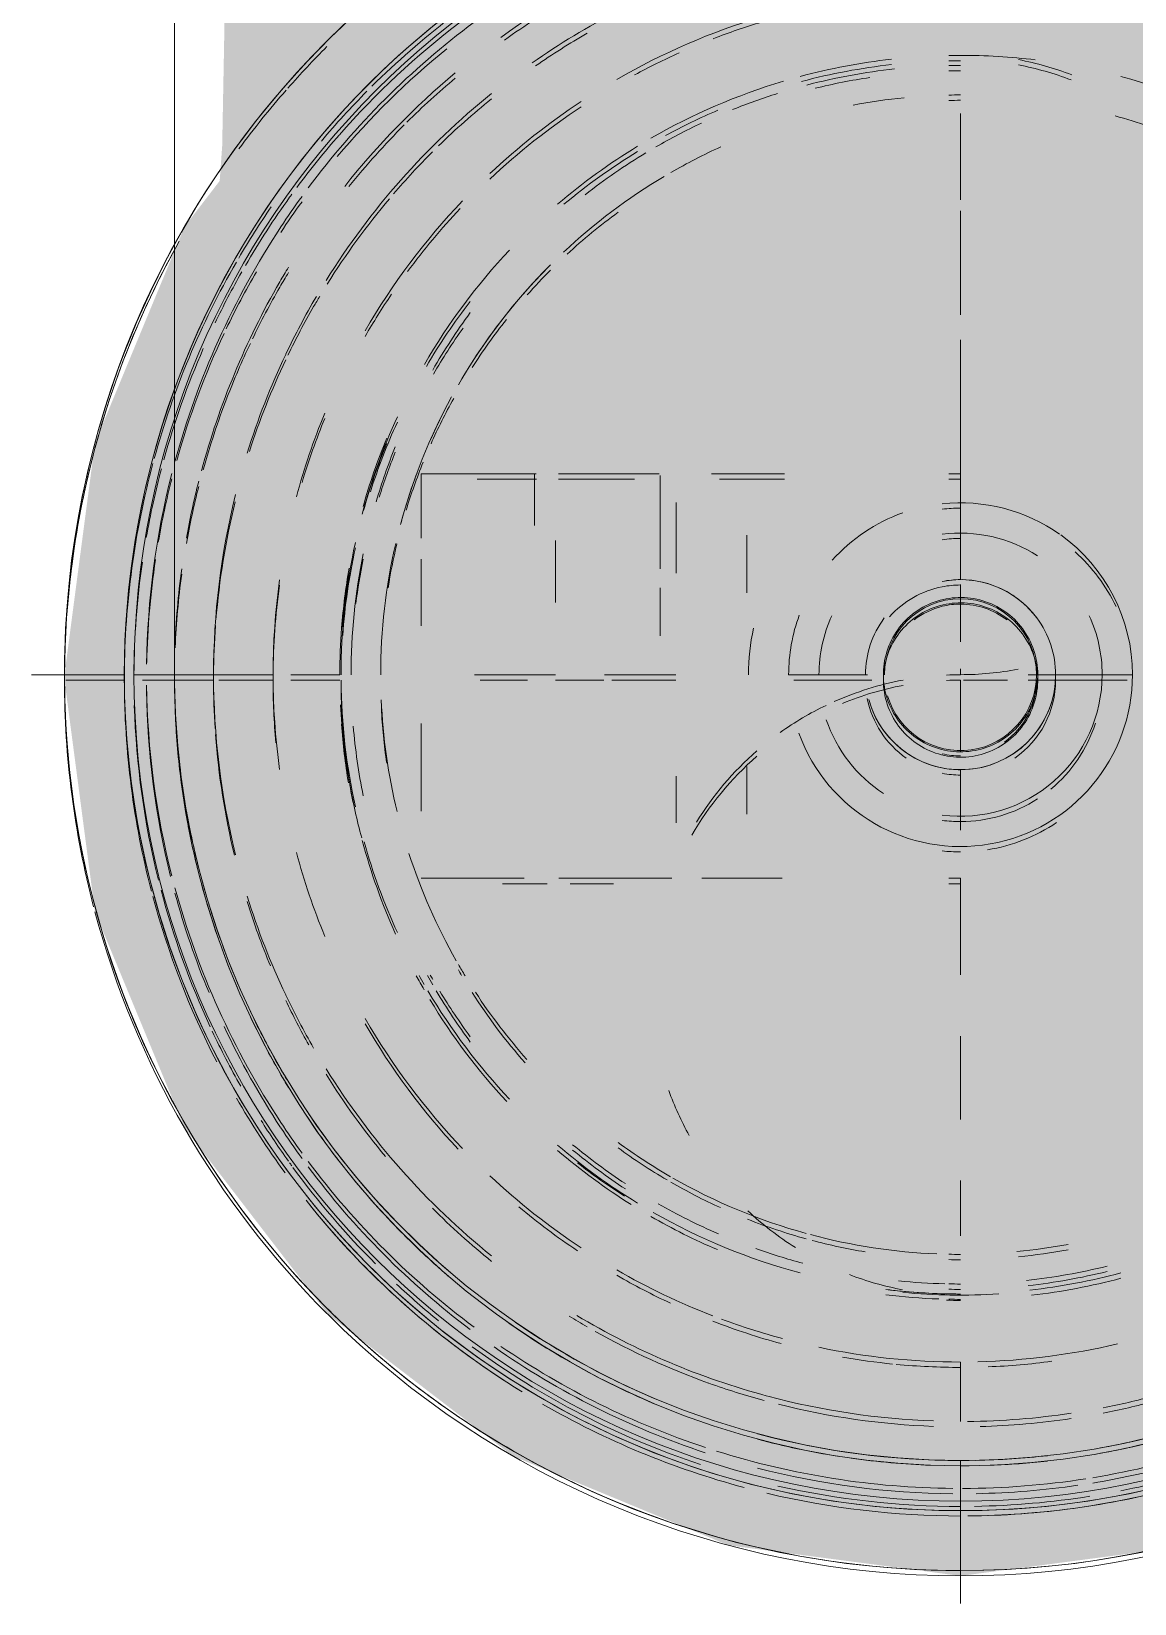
# Model space of a CAD drawing. Header units: millimetres. Extents: x -4000 to 187956, y -58990 to 162485.
# Drawn here: x 14225 to 14254.68, y 128425.23 to 128467.54 of the extents above; entities that cross this region are included whole.
import ezdxf

# ---------------------------------------------------------------- set-up
doc = ezdxf.new("R2010")
doc.units = ezdxf.units.MM
doc.linetypes.add('Dash 1_16_', pattern=[317.5, 158.75, -158.75])
for name, color, linetype, lineweight in [('F-SPRN', 3, 'Continuous', 9), ('P-PIPE', 3, 'Continuous', 9), ('P-PIPE-CNTR', 3, 'Continuous', 9)]:
    doc.layers.add(name, color=color, linetype=linetype, lineweight=lineweight)

# ---------------------------------------------------------------- blocks, each defined once
blk = doc.blocks.new('Sprinkler_Up - DN20-290099-FFS - TANG 1')
at = {"layer": 'F-SPRN', "transparency": 33554534}
for points in [[(-22.243, 0), (-3.583, 1.043), (-1.735, 2.891), (-1.156, 3.469), (-0.578, 4.048), (0.578, 4.048), (1.156, 3.469), (1.735, 2.891), (4.626, 0), (22.243, 0), (17.401, 13.505), (6.873, 21.154), (-6.873, 21.154), (-18.025, 12.981), (-20.542, 5.233)], [(0, -16.669), (4.314, -16.101), (11.787, -11.787), (16.101, -4.314), (16.101, 4.314), (11.787, 11.787), (8.334, 14.436), (-0.316, 16.627), (-4.314, 16.101), (-12.723, 10.165), (-16.101, 4.314), (-16.101, -4.314), (-11.787, -11.787), (-8.334, -14.436), (-0.316, -16.584)], [(0, -15.603), (7.802, -13.513), (13.513, -7.802), (15.071, -4.038), (15.071, 4.038), (13.513, 7.802), (7.802, 13.513), (-0.316, 15.518), (-7.802, 13.513), (-11.534, 10.165), (-15.466, 1.043), (-15.071, -4.038), (-11.033, -11.033), (-7.802, -13.513), (-0.316, -15.518)], [(-10.896, -5.481), (-10.896, 5.405), (-14.512, 5.405), (-14.512, -5.481)], [(-7.656, -5.481), (-7.656, 5.405), (-10.896, 5.405), (-10.896, -5.481)], [(0, -5.481), (-0.316, 5.405), (-7.656, 5.405), (-7.656, -5.481), (-0.316, -5.481)], [(7.656, -5.481), (7.656, 5.405), (0, 5.405), (0, -5.481)], [(-0.316, 0), (5.107, 1.043), (2.855, 4.945), (-2.855, 4.945), (-5.709, 0)], [(-4.626, 0), (3.583, 1.043), (-0.316, 4.31), (-3.583, 1.043)], [(1.815, 0), (-0.316, 1.954), (-0.316, 0)], [(3.437, -21.154), (6.873, -21.154), (17.995, -13.074), (22.243, 0), (3.885, -0.741), (1.735, -2.891), (1.156, -3.469), (0.578, -4.048), (-0.578, -4.048), (-1.156, -3.469), (-1.735, -2.891), (-4.626, 0), (-22.243, 0), (-17.995, -13.074), (-6.873, -21.154), (0, -21.154)], [(-2.855, -4.945), (2.855, -4.945), (5.709, 0), (-5.709, 0)], [(0, -4.626), (4.626, 0), (-4.626, 0), (-0.316, -4.31)], [(0, -2.558), (1.34, 0), (-1.815, 0), (-0.316, -2.112)]]:
    blk.add_hatch(color=1, dxfattribs=at).paths.add_polyline_path(points)
at = {"layer": 'F-SPRN', "color": 1}
for p, q in [((-11.465, 5.405), (-14.512, 5.405)), ((-14.512, 5.405), (-11.418, 5.405)), ((-14.512, 5.405), (-14.512, 3.675)), ((-11.465, 5.405), (-11.465, 4.016)), ((-10.817, 5.405), (-8.112, 5.405)), ((-8.112, 5.405), (-10.817, 5.405)), ((-8.084, 5.357), (-8.084, 2.847)), ((-6.7, 5.405), (-4.738, 5.405)), ((-0.316, 5.405), (0, 5.405)), ((0, 5.405), (-0.316, 5.405)), ((-7.656, 4.633), (-7.656, 2.729)), ((-7.656, 4.633), (-7.656, 2.729)), ((-10.896, 1.94), (-10.896, 3.609)), ((-5.754, 3.753), (-5.754, 2.203)), ((-14.512, 3.107), (-14.512, 1.311)), ((-8.084, 2.336), (-8.084, 1.043)), ((-0.864, 1.889), (-0.939, 1.853)), ((0.022, 2.077), (-0.061, 2.076)), ((0.105, 2.074), (0.022, 2.077)), ((0.188, 2.069), (0.105, 2.074)), ((-1.639, 1.276), (-1.689, 1.21)), ((-1.586, 1.341), (-1.639, 1.276)), ((-1.532, 1.403), (-1.586, 1.341)), ((-1.474, 1.463), (-1.532, 1.403)), ((-1.289, 1.629), (-1.353, 1.576)), ((-2.077, 0.045), (-2.077, 0)), ((-2.077, 0), (-2.075, -0.083)), ((2.075, 0.083), (2.07, 0.166)), ((2.077, 0), (2.075, 0.083)), ((2.077, -0.045), (2.077, 0)), ((-2.075, -0.083), (-2.07, -0.166)), ((-14.512, -1.311), (-14.512, -3.675)), ((-0.022, -2.077), (0.061, -2.076)), ((-5.754, -2.474), (-5.754, -3.753)), ((-7.656, -2.729), (-7.656, -3.988)), ((-7.656, -2.729), (-7.656, -3.988)), ((-11.746, -5.481), (-14.512, -5.481)), ((-14.512, -5.481), (-11.746, -5.481)), ((-10.808, -5.481), (-8.084, -5.481)), ((-7.772, -5.481), (-10.808, -5.481)), ((-6.965, -5.481), (-5.754, -5.481)), ((-4.798, -5.481), (-6.965, -5.481)), ((-0.316, -5.481), (0, -5.481)), ((0, -5.481), (-0.316, -5.481))]:
    blk.add_line(p, q, dxfattribs=at)
at = {"layer": 'F-SPRN', "color": 1, "flags": 128}
for points in [[(-1.154, 1.727), (-1.222, 1.679), (-1.289, 1.629)], [(-0.939, 1.853), (-1.013, 1.814), (-1.084, 1.772), (-1.154, 1.727)], [(-0.632, 1.979), (-0.711, 1.952), (-0.788, 1.922), (-0.864, 1.889)], [(-0.472, 2.023), (-0.552, 2.002), (-0.632, 1.979)], [(-0.061, 2.076), (-0.144, 2.072), (-0.226, 2.065), (-0.309, 2.054), (-0.391, 2.04), (-0.472, 2.023)], [(0.596, 1.99), (0.515, 2.012), (0.435, 2.031), (0.353, 2.047), (0.271, 2.059), (0.188, 2.069)], [(0.753, 1.936), (0.675, 1.964), (0.596, 1.99)], [(1.615, 1.306), (1.562, 1.37), (1.506, 1.431), (1.447, 1.49), (1.386, 1.547), (1.323, 1.601), (1.258, 1.653), (1.191, 1.702), (1.122, 1.748), (1.051, 1.791), (0.979, 1.832), (0.905, 1.87), (0.829, 1.904), (0.753, 1.936)], [(-1.353, 1.576), (-1.415, 1.521), (-1.474, 1.463)], [(2.07, 0.166), (2.062, 0.249), (2.051, 0.331), (2.036, 0.413), (2.018, 0.494), (1.996, 0.574), (1.972, 0.653), (1.944, 0.732), (1.913, 0.809), (1.879, 0.885), (1.842, 0.959), (1.803, 1.032), (1.76, 1.103), (1.714, 1.173), (1.666, 1.24), (1.615, 1.306)], [(-1.689, 1.21), (-1.736, 1.141), (-1.78, 1.071), (-1.821, 0.999), (-1.86, 0.925), (-1.895, 0.85), (-1.928, 0.773), (-1.957, 0.696), (-1.983, 0.617), (-2.006, 0.537), (-2.026, 0.457), (-2.043, 0.375)], [(-2.043, 0.375), (-2.056, 0.293), (-2.066, 0.211), (-2.073, 0.128), (-2.077, 0.045)], [(-2.07, -0.166), (-2.062, -0.249), (-2.051, -0.331)], [(-2.051, -0.331), (-2.036, -0.413), (-2.018, -0.494)], [(0.061, -2.076), (0.144, -2.072), (0.226, -2.065), (0.309, -2.054), (0.391, -2.04), (0.472, -2.023), (0.552, -2.002), (0.632, -1.979), (0.711, -1.952), (0.788, -1.922), (0.864, -1.889), (0.939, -1.853), (1.013, -1.814), (1.084, -1.772), (1.154, -1.727), (1.222, -1.679), (1.289, -1.629), (1.353, -1.576), (1.415, -1.521), (1.474, -1.463), (1.532, -1.403), (1.586, -1.341), (1.639, -1.276), (1.689, -1.21), (1.736, -1.141), (1.78, -1.071), (1.821, -0.999), (1.86, -0.925), (1.895, -0.85), (1.928, -0.773), (1.957, -0.696), (1.983, -0.617), (2.006, -0.537), (2.026, -0.457), (2.043, -0.375), (2.056, -0.293), (2.066, -0.211)], [(2.066, -0.211), (2.073, -0.128), (2.077, -0.045)], [(-2.018, -0.494), (-1.996, -0.574), (-1.972, -0.653), (-1.944, -0.732), (-1.913, -0.809), (-1.879, -0.885), (-1.842, -0.959), (-1.803, -1.032), (-1.76, -1.103), (-1.714, -1.173), (-1.666, -1.24), (-1.615, -1.306), (-1.562, -1.37), (-1.506, -1.431), (-1.447, -1.49), (-1.386, -1.547), (-1.323, -1.601), (-1.258, -1.653), (-1.191, -1.702), (-1.122, -1.748), (-1.051, -1.791), (-0.979, -1.832), (-0.905, -1.87), (-0.829, -1.904), (-0.753, -1.936), (-0.675, -1.964), (-0.596, -1.99), (-0.515, -2.012), (-0.435, -2.031), (-0.353, -2.047), (-0.271, -2.059), (-0.188, -2.069), (-0.105, -2.074), (-0.022, -2.077)]]:
    blk.add_lwpolyline(points, dxfattribs=at)
at = {"layer": 'F-SPRN', "color": 1}
for radius, start, end in [(22.243, 360, 180), (21.903, 126.6942, 143.2701), (16.669, 96.4143, 105), (16.669, 96.4143, 105), (16.669, 90, 91.0998), (16.669, 90, 91.0998), (16.669, 83.0684, 90), (16.669, 83.0684, 90), (16.669, 60, 75), (16.669, 60, 75), (16.669, 106.5995, 120), (16.669, 106.5995, 120), (15.603, 95.5762, 100.6843), (15.603, 95.5762, 100.6843), (15.603, 90, 91.1749), (15.603, 90, 91.1749), (15.603, 67.5614, 74.5481), (15.603, 67.5614, 74.5481), (16.669, 121.4181, 130.5751), (16.669, 121.4181, 130.5751), (15.603, 114.4363, 119.9813), (15.603, 114.4363, 119.9813), (15.603, 120.7374, 133.2078), (15.603, 120.7374, 133.2078), (21.903, 144, 146.6248), (21.903, 146.6248, 164.8151), (16.669, 136.7213, 149.931), (16.669, 136.7213, 149.931), (15.603, 135, 150), (15.603, 135, 139.0282), (15.603, 139.0282, 150), (15.603, 151.3545, 165), (15.603, 151.3545, 156.3845), (16.669, 155.3879, 164.9693), (16.669, 155.3879, 164.9693), (21.903, 165.6773, 179.2615), (15.603, 159.6139, 165), (4.626, 109.6085, 138.2703), (4.626, 109.6085, 138.2703), (4.626, 54.8061, 96.1541), (4.626, 54.8061, 96.1541), (3.81, 57.0577, 97.4717), (16.669, 167.6802, 180), (16.669, 167.6802, 180), (15.603, 166.9161, 180), (15.603, 166.9161, 180), (4.626, 0, 54.3832), (4.626, 360, 54.3832), (2.558, 36.685, 101.129), (2.558, 90, 101.129), (2.558, 36.685, 90), (2.044, 90, 180), (2.044, 0, 90), (4.626, 159.7141, 180), (4.626, 159.7141, 180), (3.81, 155.3707, 180), (2.558, 143.315, 180), (2.558, 143.315, 180), (2.558, 0, 36.685), (2.558, 360, 36.685), (3.81, 360, 24.6293), (5.709, 167.3476, 180), (22.243, 180, 360), (21.903, 180.7385, 194.3227), (16.669, 180.5806, 192.3198), (16.669, 180.5806, 192.3198), (4.626, 199.9304, 0), (4.626, 199.9304, 360), (2.558, 195.0521, 0), (2.044, 196.0467, 0), (3.81, 262.5283, 360), (2.558, 270, 360), (15.603, 182.4733, 193.6618), (15.603, 182.4733, 193.6618), (2.558, 195.0521, 258.871), (3.81, 198.5537, 237.0577), (2.558, 258.871, 270), (16.669, 195.6545, 204.6121), (16.669, 195.6545, 204.6121), (15.603, 197.9656, 209.5646), (15.603, 197.9656, 209.5646), (21.903, 195.1849, 213.3752), (15.603, 210, 211.292), (15.603, 210, 211.292), (16.669, 209.0503, 210), (16.669, 209.0503, 210), (16.669, 210.6916, 223.2787), (16.669, 210.6916, 223.2787), (15.603, 213.2123, 221.5786), (15.603, 213.2123, 221.5786), (21.903, 213.3752, 216), (16.669, 229.4249, 238.5819), (16.669, 229.4249, 238.5819), (15.603, 233.795, 240), (15.603, 233.795, 240), (21.903, 216.7299, 233.3058), (15.603, 240.2661, 254.5481), (15.603, 240.2661, 254.5481), (16.669, 240.2491, 255), (16.669, 240.2491, 255), (15.603, 255, 267.64), (15.603, 255, 267.64), (15.603, 268.8251, 270), (15.603, 268.8251, 270), (15.603, 275.5762, 280.6843), (15.603, 275.5762, 280.6843), (16.669, 276.4143, 285), (16.669, 276.4143, 285), (16.669, 263.0684, 270), (16.669, 263.0684, 268.9002), (16.669, 268.9002, 270), (21.903, 235.6242, 251.7379), (21.903, 252.5583, 269.4624), (21.903, 279.348, 287.901), (21.903, 270.145, 278.8503)]:
    blk.add_arc((0, 0), radius, start, end, dxfattribs=at)
blk = doc.blocks.new('Steel_Elbow_Threaded_HoaPhat - Standard-4704630-FFS - TANG 1')
at = {"layer": 'P-PIPE', "lineweight": 13, "transparency": 33554534}
h = blk.add_hatch(color=1, dxfattribs=at)
h.paths.add_polyline_path([(14242.77, 128470.105), (14240.277, 128470.156), (14244.063, 128472.031)])
h.paths.add_polyline_path([(14229.835, 128460.297), (14231.977, 128461.939), (14237.23, 128467.74), (14242.77, 128470.105), (14250.002, 128471.38), (14249.685, 128475.656), (14231.687, 128475.656), (14230.273, 128471.861), (14230.134, 128464.455)])
blk.add_hatch(color=1, dxfattribs=at).paths.add_polyline_path([(14250.002, 128426.118), (14256.242, 128426.94), (14262.058, 128429.349), (14267.403, 128433.639), (14270.883, 128438.175), (14273.292, 128443.99), (14274.114, 128450.231), (14273.292, 128456.471), (14270.883, 128462.287), (14264.123, 128469.527), (14262.058, 128471.112), (14256.242, 128473.521), (14249.685, 128474.301), (14243.761, 128473.521), (14235.88, 128469.527), (14231.977, 128466.01), (14229.12, 128462.287), (14226.711, 128456.471), (14225.89, 128450.231), (14226.711, 128443.99), (14229.12, 128438.175), (14233.162, 128433.019), (14237.946, 128429.349), (14243.761, 128426.94)])
at = {"layer": 'P-PIPE', "color": 20, "lineweight": 13}
for p, q in [((14228.852, 128461.074), (14228.852, 128461.919)), ((14228.852, 128455.886), (14228.852, 128456.541)), ((14228.852, 128455.262), (14228.852, 128455.886)), ((14228.852, 128454.672), (14228.852, 128455.262)), ((14228.852, 128454.114), (14228.852, 128454.672)), ((14228.852, 128450.231), (14228.852, 128450.251)), ((14228.853, 128450.002), (14228.852, 128450.231)), ((14228.879, 128449.157), (14228.853, 128450.002)), ((14228.939, 128448.313), (14228.879, 128449.157)), ((14229.033, 128447.472), (14228.939, 128448.313)), ((14229.74, 128444.167), (14229.514, 128444.982)), ((14231.349, 128440.262), (14230.965, 128441.016)), ((14232.205, 128438.803), (14231.977, 128439.175)), ((14235.431, 128434.901), (14234.83, 128435.495)), ((14237.371, 128433.267), (14236.703, 128433.785)), ((14237.718, 128433.019), (14237.371, 128433.267)), ((14242.551, 128430.437), (14241.766, 128430.75)), ((14243.349, 128430.155), (14242.551, 128430.437)), ((14250.23, 128429.082), (14250.002, 128429.081)), ((14253.596, 128429.389), (14252.76, 128429.262))]:
    blk.add_line(p, q, dxfattribs=at)
at = {"layer": 'P-PIPE', "color": 20, "lineweight": 13, "flags": 128}
for points in [[(14228.852, 128461.919), (14228.852, 128462.785), (14228.852, 128463.672), (14228.852, 128464.579), (14228.852, 128465.503), (14228.852, 128466.443), (14228.852, 128467.398), (14228.852, 128468.366), (14228.852, 128469.346), (14228.852, 128470.336), (14228.852, 128471.335), (14228.852, 128472.34), (14228.852, 128473.351), (14228.852, 128474.365), (14228.852, 128475.382), (14228.852, 128475.656)], [(14228.852, 128456.541), (14228.852, 128457.227), (14228.852, 128457.942), (14228.852, 128458.686), (14228.852, 128459.456), (14228.852, 128460.253), (14228.852, 128461.074)], [(14228.852, 128453.104), (14228.852, 128453.591), (14228.852, 128454.114)], [(14228.852, 128451.221), (14228.852, 128451.521), (14228.852, 128451.86), (14228.852, 128452.238), (14228.852, 128452.652), (14228.852, 128453.104)], [(14228.852, 128450.737), (14228.852, 128450.959), (14228.852, 128451.221)], [(14228.852, 128450.251), (14228.852, 128450.312), (14228.852, 128450.413), (14228.852, 128450.555), (14228.852, 128450.737)], [(14229.514, 128444.982), (14229.32, 128445.805), (14229.16, 128446.636), (14229.033, 128447.472)], [(14230.289, 128442.567), (14229.999, 128443.361), (14229.74, 128444.167)], [(14230.965, 128441.016), (14230.612, 128441.785), (14230.289, 128442.567)], [(14231.977, 128439.175), (14231.762, 128439.524), (14231.349, 128440.262)], [(14233.701, 128436.755), (14233.175, 128437.418), (14232.676, 128438.101), (14232.205, 128438.803)], [(14234.83, 128435.495), (14234.253, 128436.114), (14233.701, 128436.755)], [(14236.703, 128433.785), (14236.056, 128434.33), (14235.431, 128434.901)], [(14238.767, 128432.311), (14238.06, 128432.775), (14237.718, 128433.019)], [(14240.235, 128431.471), (14239.493, 128431.877), (14238.767, 128432.311)], [(14241.766, 128430.75), (14240.993, 128431.095), (14240.235, 128431.471)], [(14244.974, 128429.687), (14244.157, 128429.905), (14243.349, 128430.155)], [(14246.632, 128429.351), (14245.8, 128429.503), (14244.974, 128429.687)], [(14255.25, 128429.743), (14254.427, 128429.549), (14253.596, 128429.389)], [(14248.311, 128429.149), (14247.47, 128429.233), (14246.632, 128429.351)], [(14250.002, 128429.081), (14249.156, 128429.098), (14248.311, 128429.149)], [(14252.76, 128429.262), (14251.919, 128429.168), (14251.075, 128429.108), (14250.23, 128429.082)]]:
    blk.add_lwpolyline(points, dxfattribs=at)
at = {"layer": 'P-PIPE', "color": 20, "lineweight": 13}
for radius, start, end in [(24.112, 90, 270), (24.112, 90.7603, 225), (24.112, 270, 90), (21.15, 113.1502, 125.8024), (21.15, 130, 141.5854), (21.15, 148.7724, 150), (21.15, 150.0076, 164.9665), (21.15, 165.7465, 170), (21.15, 172.25, 178.0438), (21.15, 181.9711, 187.2923), (21.15, 190, 194.2657), (21.15, 195.0455, 203.6505), (21.15, 205.3748, 209.9974), (21.15, 210, 211.2331), (21.15, 213.7495, 218.4271), (21.15, 218.9611, 230), (24.112, 225, 225.6327), (24.112, 225.6327, 240), (24.112, 270, 315), (21.15, 235.5085, 247.0686), (21.15, 255.037, 270), (21.15, 279.9303, 284.963), (24.112, 240, 270), (21.15, 271.1041, 276.3537)]:
    blk.add_arc((14250.002, 128450.231), radius, start, end, dxfattribs=at)
blk = doc.blocks.new('Steel_Transition_Threaded_HoaPhat - Standard-4704511-FFS - TANG 1')
at = {"layer": 'P-PIPE', "lineweight": 13, "transparency": 33554534}
h = blk.add_hatch(color=1, dxfattribs=at)
h.paths.add_polyline_path([(14250.002, 128427.731), (14255.825, 128428.497), (14264.215, 128433.019), (14267.403, 128436.264), (14269.487, 128438.981), (14271.735, 128444.407), (14272.502, 128450.231), (14271.735, 128456.054), (14267.403, 128464.197), (14265.912, 128466.14), (14261.252, 128469.716), (14255.825, 128471.964), (14249.685, 128472.689), (14244.178, 128471.964), (14238.506, 128469.527), (14231.977, 128463.384), (14230.516, 128461.481), (14228.268, 128456.054), (14227.502, 128450.231), (14228.268, 128444.407), (14231.977, 128437.077), (14235.788, 128433.019), (14238.752, 128430.745), (14244.178, 128428.497)])
h.paths.add_polyline_path([(14250.002, 128430.131), (14244.799, 128430.815), (14239.697, 128433.019), (14235.789, 128436.018), (14231.977, 128441.672), (14230.587, 128445.028), (14229.902, 128450.231), (14231.977, 128458.789), (14232.683, 128460.396), (14235.789, 128464.443), (14239.952, 128467.638), (14244.799, 128469.646), (14250.002, 128470.331), (14255.489, 128469.527), (14260.052, 128467.638), (14264.214, 128464.443), (14267.409, 128460.281), (14269.417, 128455.433), (14270.102, 128450.231), (14269.417, 128445.028), (14267.403, 128440.173), (14264.214, 128436.018), (14260.052, 128432.823), (14255.204, 128430.815)])
for points in [[(14250.002, 128430.131), (14249.685, 128433.872), (14241.802, 128436.028), (14235.799, 128442.031), (14233.602, 128450.231), (14235.799, 128458.431), (14241.802, 128464.433), (14250.002, 128466.631), (14249.685, 128470.289), (14244.514, 128469.527), (14239.952, 128467.638), (14235.789, 128464.443), (14231.977, 128458.789), (14230.587, 128455.433), (14229.902, 128450.231), (14231.977, 128441.672), (14232.595, 128440.181), (14235.789, 128436.018), (14239.952, 128432.823), (14244.799, 128430.815)], [(14250.002, 128430.131), (14255.204, 128430.815), (14260.307, 128433.019), (14264.214, 128436.018), (14267.409, 128440.181), (14269.417, 128445.028), (14270.102, 128450.231), (14269.417, 128455.433), (14267.32, 128460.396), (14264.214, 128464.443), (14260.052, 128467.638), (14255.204, 128469.646), (14250.002, 128469.527), (14250.002, 128466.631), (14258.202, 128464.433), (14264.204, 128458.431), (14266.402, 128450.231), (14264.204, 128442.031), (14258.202, 128436.028), (14250.002, 128433.019)], [(14250.002, 128431.731), (14256.379, 128433.019), (14259.252, 128434.209), (14263.083, 128437.149), (14267.403, 128444.312), (14267.871, 128445.442), (14268.502, 128450.231), (14267.403, 128456.15), (14265.321, 128460.396), (14263.083, 128463.312), (14259.252, 128466.252), (14254.79, 128468.1), (14249.685, 128468.689), (14245.213, 128468.1), (14240.752, 128466.252), (14234.682, 128460.396), (14233.98, 128459.481), (14231.977, 128453.841), (14231.977, 128446.621), (14233.495, 128442.151), (14233.98, 128440.981), (14236.92, 128437.149), (14243.625, 128433.019), (14245.213, 128432.361)]]:
    blk.add_hatch(color=1, dxfattribs=at).paths.add_polyline_path(points)
at = {"layer": 'P-PIPE', "color": 20, "lineweight": 13}
for radius, start, end in [(22.5, 90, 270), (22.5, 270, 90), (22.5, 120.7919, 270), (22.5, 270, 59.2081), (20.1, 109.6859, 125.0043), (18.5, 106.819, 120), (18.5, 106.819, 120), (16.4, 96.2132, 104.6042), (16.4, 90, 91.1178), (20.1, 128.8856, 148.1553), (16.4, 107.4657, 111.9681), (18.5, 123.4976, 133.2041), (18.5, 123.4976, 133.2041), (16.4, 115.1607, 120), (16.4, 121.0738, 128.0319), (18.5, 136.4297, 150), (18.5, 136.4297, 150), (20.1, 149.5849, 154.5924), (16.4, 143.5463, 150), (20.1, 154.6137, 162.7449), (18.5, 157.6232, 165), (18.5, 157.6232, 165), (16.4, 158.0319, 163.506), (20.1, 166.0499, 193.9501), (16.4, 168.5467, 180), (18.5, 172.0754, 187.9246), (18.5, 172.0754, 187.9246), (16.4, 184.8393, 191.4533), (18.5, 195, 202.3768), (18.5, 195, 202.3768), (20.1, 197.2551, 205.3863), (16.4, 209.5443, 210), (20.1, 205.4076, 210), (16.4, 211.2963, 216.4537), (18.5, 210, 223.5703), (18.5, 210, 223.5703), (20.1, 211.8447, 231.1144), (16.4, 230.4733, 236.6389), (18.5, 226.7959, 236.5024), (18.5, 226.7959, 236.5024), (16.4, 240.2532, 246.5955), (16.4, 250.3629, 255), (18.5, 240, 248.8886), (18.5, 240, 248.8886), (16.4, 276.2132, 283.9063), (16.4, 264.1652, 268.506), (16.4, 268.8822, 270), (20.1, 239.0813, 255), (18.5, 249.6582, 255), (18.5, 249.6582, 255), (18.5, 258.0986, 270), (18.5, 258.0986, 270), (18.5, 271.4353, 283.2046), (18.5, 271.4353, 283.2046), (20.1, 255.0607, 267.9279), (20.1, 280.9975, 285), (20.1, 270.5246, 278.5089)]:
    blk.add_arc((14250.002, 128450.231), radius, start, end, dxfattribs=at)
blk = doc.blocks.new('Sprinkler_Up - DN20-V221-FFS - TANG 1')
at = {"layer": 'F-SPRN', "transparency": 33554534}
for points in [[(-22.243, 0), (-3.885, 0.741), (-1.735, 2.891), (-1.156, 3.469), (-0.578, 4.048), (0.578, 4.048), (1.156, 3.469), (1.735, 2.891), (4.626, 0), (22.243, 0), (17.401, 13.505), (6.873, 21.154), (-6.873, 21.154), (-18.025, 12.981), (-20.542, 5.233)], [(0, -16.669), (4.314, -16.101), (11.787, -11.787), (16.101, -4.314), (16.101, 4.314), (11.787, 11.787), (8.334, 14.436), (-0.316, 16.627), (-4.314, 16.101), (-12.64, 10.308), (-16.101, 4.314), (-16.101, -4.314), (-11.787, -11.787), (-8.334, -14.436), (-0.316, -16.584)], [(0, -15.603), (7.802, -13.513), (13.513, -7.802), (15.071, -4.038), (15.071, 4.038), (13.513, 7.802), (7.802, 13.513), (-0.316, 15.518), (-7.802, 13.513), (-11.451, 10.308), (-15.447, 1.186), (-15.071, -4.038), (-11.033, -11.033), (-7.802, -13.513), (-0.316, -15.518)], [(-10.896, -5.481), (-10.896, 5.405), (-14.512, 5.405), (-14.512, -5.481)], [(-7.656, -5.481), (-7.656, 5.405), (-10.896, 5.405), (-10.896, -5.481)], [(0, -5.481), (-0.316, 5.405), (-7.656, 5.405), (-7.656, -5.481), (-0.316, -5.481)], [(7.656, -5.481), (7.656, 5.405), (0, 5.405), (0, -5.481)], [(-0.316, 0), (5.709, 0), (2.855, 4.945), (-2.855, 4.945), (-5.709, 0)], [(0, 0), (4.626, 0), (-0.316, 4.31), (-4.626, 0), (-0.316, 0)], [(1.815, 0), (-0.316, 1.954), (-0.316, 0)], [(-6.873, -21.154), (6.873, -21.154), (17.995, -13.074), (22.243, 0), (3.885, -0.741), (1.735, -2.891), (1.156, -3.469), (0.578, -4.048), (-0.578, -4.048), (-1.156, -3.469), (-1.735, -2.891), (-4.626, 0), (-22.243, 0), (-17.995, -13.074), (-12.434, -17.114)], [(-2.855, -4.945), (2.855, -4.945), (5.709, 0), (-5.709, 0)], [(0, -4.626), (4.626, 0), (-4.626, 0), (-0.316, -4.31)], [(0, -2.558), (1.34, 0), (-1.815, 0), (-0.316, -2.112)]]:
    blk.add_hatch(color=1, dxfattribs=at).paths.add_polyline_path(points)
at = {"layer": 'F-SPRN', "color": 1}
for p, q in [((-14.512, 5.151), (-14.512, 3.819)), ((-11.465, 5.405), (-13.011, 5.405)), ((-13.011, 5.405), (-11.407, 5.405)), ((-10.817, 5.405), (-8.778, 5.405)), ((-8.778, 5.405), (-10.817, 5.405)), ((-6.49, 5.405), (-4.738, 5.405)), ((-0.316, 5.405), (0, 5.405)), ((0, 5.405), (-0.316, 5.405)), ((-7.656, 4.731), (-7.656, 2.872)), ((-7.656, 4.731), (-7.656, 2.872)), ((-8.084, 4.484), (-8.084, 2.991)), ((-1.154, 1.727), (-1.222, 1.679)), ((-1.084, 1.772), (-1.154, 1.727)), ((-1.013, 1.814), (-1.084, 1.772)), ((-0.939, 1.853), (-1.013, 1.814)), ((-0.864, 1.889), (-0.939, 1.853)), ((-0.788, 1.922), (-0.864, 1.889)), ((-0.711, 1.952), (-0.788, 1.922)), ((-0.632, 1.979), (-0.711, 1.952)), ((-0.552, 2.002), (-0.632, 1.979)), ((-0.472, 2.023), (-0.552, 2.002)), ((-0.391, 2.04), (-0.472, 2.023)), ((-0.309, 2.054), (-0.391, 2.04)), ((-0.226, 2.065), (-0.309, 2.054)), ((-0.144, 2.072), (-0.226, 2.065)), ((-0.061, 2.076), (-0.144, 2.072)), ((0.022, 2.077), (-0.061, 2.076)), ((0.105, 2.074), (0.022, 2.077)), ((0.188, 2.069), (0.105, 2.074)), ((0.271, 2.059), (0.188, 2.069)), ((0.353, 2.047), (0.271, 2.059)), ((0.435, 2.031), (0.353, 2.047)), ((0.515, 2.012), (0.435, 2.031)), ((0.596, 1.99), (0.515, 2.012)), ((0.675, 1.964), (0.596, 1.99)), ((0.753, 1.936), (0.675, 1.964)), ((0.829, 1.904), (0.753, 1.936)), ((0.905, 1.87), (0.829, 1.904)), ((0.979, 1.832), (0.905, 1.87)), ((1.051, 1.791), (0.979, 1.832)), ((1.122, 1.748), (1.051, 1.791)), ((1.191, 1.702), (1.122, 1.748)), ((1.258, 1.653), (1.191, 1.702)), ((-1.639, 1.276), (-1.689, 1.21)), ((-1.586, 1.341), (-1.639, 1.276)), ((-1.532, 1.403), (-1.586, 1.341)), ((-1.474, 1.463), (-1.532, 1.403)), ((-1.415, 1.521), (-1.474, 1.463)), ((-1.353, 1.576), (-1.415, 1.521)), ((-1.289, 1.629), (-1.353, 1.576)), ((-1.222, 1.679), (-1.289, 1.629)), ((1.323, 1.601), (1.258, 1.653)), ((1.386, 1.547), (1.323, 1.601)), ((1.447, 1.49), (1.386, 1.547)), ((1.506, 1.431), (1.447, 1.49)), ((1.562, 1.37), (1.506, 1.431)), ((1.615, 1.306), (1.562, 1.37)), ((1.666, 1.24), (1.615, 1.306)), ((-1.895, 0.85), (-1.928, 0.773)), ((-1.86, 0.925), (-1.895, 0.85)), ((-1.821, 0.999), (-1.86, 0.925)), ((-1.78, 1.071), (-1.821, 0.999)), ((-1.736, 1.141), (-1.78, 1.071)), ((-1.689, 1.21), (-1.736, 1.141)), ((1.714, 1.173), (1.666, 1.24)), ((1.76, 1.103), (1.714, 1.173)), ((1.803, 1.032), (1.76, 1.103)), ((1.842, 0.959), (1.803, 1.032)), ((1.879, 0.885), (1.842, 0.959)), ((1.913, 0.809), (1.879, 0.885)), ((-2.026, 0.457), (-2.043, 0.375)), ((-2.006, 0.537), (-2.026, 0.457)), ((-1.983, 0.617), (-2.006, 0.537)), ((-1.957, 0.696), (-1.983, 0.617)), ((-1.928, 0.773), (-1.957, 0.696)), ((1.944, 0.732), (1.913, 0.809)), ((1.972, 0.653), (1.944, 0.732)), ((1.996, 0.574), (1.972, 0.653)), ((2.018, 0.494), (1.996, 0.574)), ((2.036, 0.413), (2.018, 0.494)), ((-2.073, 0.128), (-2.077, 0.045)), ((-2.077, 0.045), (-2.077, 0)), ((-2.077, 0), (-2.075, -0.083)), ((-2.066, 0.211), (-2.073, 0.128)), ((-2.056, 0.293), (-2.066, 0.211)), ((-2.043, 0.375), (-2.056, 0.293)), ((2.051, 0.331), (2.036, 0.413)), ((2.062, 0.249), (2.051, 0.331)), ((2.07, 0.166), (2.062, 0.249)), ((2.075, 0.083), (2.07, 0.166)), ((2.077, 0), (2.075, 0.083)), ((2.077, -0.045), (2.077, 0)), ((-2.075, -0.083), (-2.07, -0.166)), ((-2.07, -0.166), (-2.062, -0.249)), ((-2.062, -0.249), (-2.051, -0.331)), ((-2.051, -0.331), (-2.036, -0.413)), ((-2.036, -0.413), (-2.018, -0.494)), ((2.026, -0.457), (2.043, -0.375)), ((2.043, -0.375), (2.056, -0.293)), ((2.056, -0.293), (2.066, -0.211)), ((2.066, -0.211), (2.073, -0.128)), ((2.073, -0.128), (2.077, -0.045)), ((-2.018, -0.494), (-1.996, -0.574)), ((-1.996, -0.574), (-1.972, -0.653)), ((-1.972, -0.653), (-1.944, -0.732)), ((-1.944, -0.732), (-1.913, -0.809)), ((-1.913, -0.809), (-1.879, -0.885)), ((1.895, -0.85), (1.928, -0.773)), ((1.928, -0.773), (1.957, -0.696)), ((1.957, -0.696), (1.983, -0.617)), ((1.983, -0.617), (2.006, -0.537)), ((2.006, -0.537), (2.026, -0.457)), ((-1.879, -0.885), (-1.842, -0.959)), ((-1.842, -0.959), (-1.803, -1.032)), ((-1.803, -1.032), (-1.76, -1.103)), ((-1.76, -1.103), (-1.714, -1.173)), ((-1.714, -1.173), (-1.666, -1.24)), ((-1.666, -1.24), (-1.615, -1.306)), ((1.639, -1.276), (1.689, -1.21)), ((1.689, -1.21), (1.736, -1.141)), ((1.736, -1.141), (1.78, -1.071)), ((1.78, -1.071), (1.821, -0.999)), ((1.821, -0.999), (1.86, -0.925)), ((1.86, -0.925), (1.895, -0.85)), ((-1.615, -1.306), (-1.562, -1.37)), ((-1.562, -1.37), (-1.506, -1.431)), ((-1.506, -1.431), (-1.447, -1.49)), ((-1.447, -1.49), (-1.386, -1.547)), ((-1.386, -1.547), (-1.323, -1.601)), ((-1.323, -1.601), (-1.258, -1.653)), ((-1.258, -1.653), (-1.191, -1.702)), ((1.154, -1.727), (1.222, -1.679)), ((1.222, -1.679), (1.289, -1.629)), ((1.289, -1.629), (1.353, -1.576)), ((1.353, -1.576), (1.415, -1.521)), ((1.415, -1.521), (1.474, -1.463)), ((1.474, -1.463), (1.532, -1.403)), ((1.532, -1.403), (1.586, -1.341)), ((1.586, -1.341), (1.639, -1.276)), ((-14.512, -2.068), (-14.512, -3.532)), ((-1.191, -1.702), (-1.122, -1.748)), ((-1.122, -1.748), (-1.051, -1.791)), ((-1.051, -1.791), (-0.979, -1.832)), ((-0.979, -1.832), (-0.905, -1.87)), ((-0.905, -1.87), (-0.829, -1.904)), ((-0.829, -1.904), (-0.753, -1.936)), ((-0.753, -1.936), (-0.675, -1.964)), ((-0.675, -1.964), (-0.596, -1.99)), ((-0.596, -1.99), (-0.515, -2.012)), ((-0.515, -2.012), (-0.435, -2.031)), ((-0.435, -2.031), (-0.353, -2.047)), ((-0.353, -2.047), (-0.271, -2.059)), ((-0.271, -2.059), (-0.188, -2.069)), ((-0.188, -2.069), (-0.105, -2.074)), ((-0.105, -2.074), (-0.022, -2.077)), ((-0.022, -2.077), (0.061, -2.076)), ((0.061, -2.076), (0.144, -2.072)), ((0.144, -2.072), (0.226, -2.065)), ((0.226, -2.065), (0.309, -2.054)), ((0.309, -2.054), (0.391, -2.04)), ((0.391, -2.04), (0.472, -2.023)), ((0.472, -2.023), (0.552, -2.002)), ((0.552, -2.002), (0.632, -1.979)), ((0.632, -1.979), (0.711, -1.952)), ((0.711, -1.952), (0.788, -1.922)), ((0.788, -1.922), (0.864, -1.889)), ((0.864, -1.889), (0.939, -1.853)), ((0.939, -1.853), (1.013, -1.814)), ((1.013, -1.814), (1.084, -1.772)), ((1.084, -1.772), (1.154, -1.727)), ((-11.127, -5.481), (-12.325, -5.481)), ((-10.508, -5.481), (-9.339, -5.481)), ((-9.339, -5.481), (-10.508, -5.481)), ((-0.316, -5.481), (0, -5.481)), ((0, -5.481), (-0.316, -5.481))]:
    blk.add_line(p, q, dxfattribs=at)
for radius, start, end in [(22.243, 127.2543, 138.721), (21.903, 129.1445, 139.9731), (16.669, 96.4143, 104.871), (16.669, 96.4143, 104.871), (16.669, 90, 91.0998), (16.669, 90, 91.0998), (16.669, 113.0788, 118.4393), (16.669, 113.0788, 118.4393), (15.603, 90, 91.1749), (15.603, 90, 91.1749), (22.243, 138.7395, 143.4229), (16.669, 121.4181, 129.8132), (16.669, 121.4181, 129.8132), (22.243, 144.2557, 149.8925), (21.903, 144, 146.6247), (22.243, 144, 144.2557), (15.603, 126.205, 132.7423), (15.603, 126.205, 132.7423), (15.603, 135, 138.363), (15.603, 135, 138.363), (22.243, 150.4082, 154.4005), (21.903, 149.8873, 154.445), (16.669, 142.3324, 149.5685), (16.669, 142.3324, 149.5685), (21.903, 154.7925, 164.3388), (15.603, 141.5515, 147.3919), (15.603, 141.5515, 147.3919), (22.243, 156.3586, 164.5403), (15.603, 150.9409, 155.9562), (15.603, 150.9409, 155.9562), (16.669, 155.3879, 162.2982), (16.669, 155.3879, 162.2982), (22.243, 165.1955, 170.0722), (15.603, 157.9354, 162.9789), (15.603, 157.9354, 162.9789), (21.903, 165.6773, 170.2552), (4.626, 90, 96.1539), (4.626, 90, 96.1539), (3.81, 90, 97.4715), (16.669, 167.6802, 175.8765), (16.669, 167.6802, 175.8765), (15.603, 166.4265, 170.8386), (15.603, 166.4265, 170.8386), (4.626, 25.2784, 48.2496), (4.626, 25.2784, 48.2496), (22.243, 171.7896, 179.6054), (21.903, 171.4872, 178.7596), (2.558, 90, 101.1287), (2.558, 90, 101.1287), (2.558, 101.1287, 138.2736), (2.558, 101.1287, 138.2736), (2.044, 103.9305, 127.7684), (2.044, 90, 103.9305), (2.044, 52.2316, 90), (21.903, 180.7385, 193.9646), (16.669, 180, 191.8954), (16.669, 180, 191.8954), (2.044, 305.2524, 0), (2.558, 304.7878, 0), (2.558, 304.7878, 360), (22.243, 181.7721, 194.0154), (15.603, 182.7868, 188.2546), (15.603, 182.7868, 188.2546), (2.558, 191.1677, 235.2126), (2.558, 191.1677, 235.2126), (3.81, 309.6433, 342.1943), (2.044, 256.0695, 270), (2.558, 258.8713, 270), (2.558, 258.8713, 270), (3.81, 270.0002, 302.9423), (3.81, 262.5285, 270), (4.626, 279.0282, 303.9628), (4.626, 279.0282, 303.9628), (16.669, 195.0307, 204.2112), (16.669, 195.0307, 204.2112), (4.626, 263.8461, 270), (4.626, 263.8461, 270), (22.243, 194.7337, 204.8104), (21.903, 195.1849, 202.5918), (16.669, 208.5157, 210), (16.669, 208.5157, 210), (15.603, 210, 210.6269), (15.603, 210, 210.6269), (15.603, 212.6081, 221.3329), (15.603, 212.6081, 221.3329), (16.669, 211.0485, 222.9038), (16.669, 211.0485, 222.9038), (22.243, 205.1432, 209.4431), (21.903, 205.2075, 213.3482), (22.243, 212.1959, 215.6054), (21.903, 213.3753, 216), (16.669, 229.4249, 237.8766), (16.669, 229.4249, 237.8766), (15.603, 233.795, 239.5859), (15.603, 233.795, 239.5859), (22.243, 215.7443, 216), (22.243, 216.1347, 224.9571), (21.903, 216.7299, 232.9585), (15.603, 240.0187, 245.5269), (15.603, 240.0187, 245.5269), (16.669, 240, 246.8868), (16.669, 240, 246.8868), (15.603, 248.4485, 254.5481), (15.603, 248.4485, 254.5481), (15.603, 255.1597, 260.5384), (15.603, 255.1597, 260.5384), (15.603, 268.8251, 270), (15.603, 268.8251, 270), (15.603, 275.7478, 280.6843), (15.603, 275.7478, 280.6843), (22.243, 226.9752, 230.8449), (16.669, 276.5749, 285), (16.669, 276.5749, 285), (16.669, 263.0684, 267.9857), (16.669, 263.0684, 267.9857), (16.669, 268.9002, 270), (16.669, 268.9002, 270), (22.243, 233.7965, 251.6676), (21.903, 235.0407, 251.7081), (22.243, 281.178, 288), (21.903, 255.5455, 269.4624), (21.903, 279.348, 284.9461), (22.243, 257.2316, 270), (22.243, 270.9705, 279), (21.903, 271.0987, 278.2881)]:
    blk.add_arc((0, 0), radius, start, end, dxfattribs=at)
blk = doc.blocks.new('Steel_Transition_Threaded_HoaPhat - Standard-V222-FFS - TANG 1')
at = {"layer": 'P-PIPE', "lineweight": 13, "transparency": 33554534}
h = blk.add_hatch(color=1, dxfattribs=at)
h.paths.add_polyline_path([(14250.002, 128427.587), (14255.825, 128428.354), (14264.402, 128433.019), (14267.403, 128436.121), (14269.487, 128438.837), (14271.735, 128444.264), (14272.502, 128450.087), (14271.735, 128455.911), (14267.403, 128464.054), (14265.912, 128465.997), (14261.252, 128469.573), (14255.825, 128471.821), (14249.685, 128472.546), (14244.178, 128471.821), (14238.692, 128469.527), (14231.977, 128463.241), (14230.516, 128461.337), (14228.268, 128455.911), (14227.502, 128450.087), (14228.268, 128444.264), (14231.977, 128436.933), (14235.601, 128433.019), (14238.752, 128430.602), (14244.178, 128428.354)])
h.paths.add_polyline_path([(14250.002, 128429.987), (14244.799, 128430.672), (14239.51, 128433.019), (14235.789, 128435.874), (14231.977, 128441.528), (14230.587, 128444.885), (14229.902, 128450.087), (14231.977, 128458.646), (14232.793, 128460.396), (14235.789, 128464.3), (14239.952, 128467.494), (14244.989, 128469.527), (14250.002, 128470.187), (14255.204, 128469.502), (14260.052, 128467.494), (14264.214, 128464.3), (14267.409, 128460.137), (14269.417, 128455.29), (14270.102, 128450.087), (14269.417, 128444.885), (14267.403, 128440.03), (14264.214, 128435.874), (14260.052, 128432.68), (14255.204, 128430.672)])
for points in [[(14250.002, 128429.987), (14249.685, 128433.729), (14241.802, 128435.884), (14235.799, 128441.887), (14233.602, 128450.087), (14235.799, 128458.287), (14241.802, 128464.29), (14250.002, 128466.487), (14249.685, 128470.146), (14244.799, 128469.502), (14239.952, 128467.494), (14235.789, 128464.3), (14231.977, 128458.646), (14230.587, 128455.29), (14229.902, 128450.087), (14231.977, 128441.528), (14232.595, 128440.037), (14235.789, 128435.874), (14239.952, 128432.68), (14244.799, 128430.672)], [(14250.002, 128429.987), (14255.204, 128430.672), (14260.493, 128433.019), (14264.214, 128435.874), (14267.409, 128440.037), (14269.417, 128444.885), (14270.102, 128450.087), (14269.417, 128455.29), (14267.21, 128460.396), (14264.214, 128464.3), (14260.052, 128467.494), (14255.014, 128469.527), (14250.002, 128469.527), (14250.002, 128466.487), (14258.202, 128464.29), (14264.204, 128458.287), (14266.402, 128450.087), (14264.204, 128441.887), (14258.202, 128435.884), (14250.002, 128433.019)], [(14250.002, 128431.587), (14256.725, 128433.019), (14259.252, 128434.066), (14263.083, 128437.006), (14267.403, 128444.168), (14267.871, 128445.299), (14268.502, 128450.087), (14267.403, 128456.006), (14265.211, 128460.396), (14263.083, 128463.169), (14259.252, 128466.109), (14254.79, 128467.957), (14249.685, 128468.546), (14245.213, 128467.957), (14240.752, 128466.109), (14234.792, 128460.396), (14233.98, 128459.337), (14231.977, 128453.697), (14231.977, 128446.477), (14233.436, 128442.151), (14233.98, 128440.837), (14236.92, 128437.006), (14243.279, 128433.019), (14245.213, 128432.218)]]:
    blk.add_hatch(color=1, dxfattribs=at).paths.add_polyline_path(points)
at = {"layer": 'P-PIPE', "color": 20, "lineweight": 13}
for radius, start, end in [(22.5, 120.4556, 134.739), (22.5, 120.4556, 134.739), (18.5, 106.819, 111.0803), (18.5, 106.819, 111.0803), (20.1, 120, 124.6698), (18.5, 114.1687, 118.2952), (18.5, 114.1687, 118.2952), (16.4, 98.5544, 103.8061), (16.4, 90, 91.1178), (22.5, 135.2302, 139.8551), (22.5, 135.2302, 139.8551), (20.1, 128.9131, 134.3286), (18.5, 123.4976, 133.2041), (18.5, 123.4976, 133.2041), (20.1, 135, 139.3802), (20.1, 139.8677, 147.9812), (22.5, 145.537, 149.6804), (22.5, 145.537, 149.6804), (18.5, 136.7046, 143.5449), (18.5, 136.7046, 143.5449), (22.5, 150, 164.6435), (22.5, 150, 164.6435), (20.1, 149.0686, 150), (18.5, 145.8561, 150), (18.5, 145.8561, 150), (20.1, 150, 154.2215), (16.4, 144.7142, 149.8602), (20.1, 154.6137, 162.1891), (18.5, 157.6232, 163.2954), (18.5, 157.6232, 163.2954), (16.4, 158.0319, 162.5329), (22.5, 165, 179.6309), (22.5, 165, 179.6309), (20.1, 166.202, 175.3746), (16.4, 168.5467, 172.7911), (18.5, 172.0754, 179.5511), (18.5, 172.0754, 179.5511), (20.1, 175.8245, 179.5868), (22.5, 180, 194.6309), (22.5, 180, 194.6309), (20.1, 180, 183.7256), (18.5, 180, 185.2335), (18.5, 180, 185.2335), (20.1, 184.1755, 193.5559), (22.5, 195, 207.1748), (22.5, 195, 207.1748), (20.1, 197.2551, 202.5134), (16.4, 209.001, 210), (20.1, 205.4076, 209.2552), (16.4, 210.6635, 216.4537), (18.5, 210, 223.0407), (18.5, 210, 223.0407), (20.1, 211.8447, 219.6449), (22.5, 210, 216.1283), (22.5, 210, 216.1283), (16.4, 230.4733, 236.6389), (22.5, 218.4887, 225), (22.5, 218.4887, 238.3896), (20.1, 225, 231.1144), (18.5, 230.0207, 236.139), (18.5, 230.0207, 236.139), (22.5, 225, 238.3896), (16.4, 276.3765, 283.9063), (18.5, 240, 245.0459), (18.5, 240, 245.0459), (16.4, 268.8822, 270), (20.1, 238.4084, 240), (20.1, 240.7276, 250.2855), (18.5, 248.8886, 254.8838), (18.5, 248.8886, 254.8838), (18.5, 260.1191, 264.3307), (18.5, 260.1191, 264.3307), (18.5, 264.6369, 270), (18.5, 264.6369, 270), (18.5, 272.2953, 277.6289), (18.5, 272.2953, 277.6289), (20.1, 250.3141, 254.7445), (22.5, 240, 255), (22.5, 240, 255), (20.1, 255.8956, 267.9279), (22.5, 270.5069, 300), (20.1, 280.9975, 285), (20.1, 271.4945, 278.5089), (22.5, 256.6104, 270), (22.5, 256.6104, 270), (22.5, 270.5069, 285)]:
    blk.add_arc((14250.002, 128450.087), radius, start, end, dxfattribs=at)
blk = doc.blocks.new('Steel_Elbow_Threaded_HoaPhat - Standard-V223-FFS - TANG 1')
at = {"layer": 'P-PIPE', "lineweight": 13, "transparency": 33554534}
h = blk.add_hatch(color=1, dxfattribs=at)
h.paths.add_polyline_path([(14242.77, 128469.962), (14240.277, 128470.012), (14244.063, 128471.888)])
h.paths.add_polyline_path([(14229.835, 128460.153), (14231.977, 128461.796), (14237.23, 128467.597), (14242.77, 128469.962), (14250.002, 128471.237), (14249.685, 128475.513), (14231.687, 128475.513), (14230.273, 128471.717), (14230.134, 128464.312)])
blk.add_hatch(color=1, dxfattribs=at).paths.add_polyline_path([(14250.002, 128425.975), (14256.242, 128426.797), (14262.058, 128429.206), (14267.403, 128433.495), (14270.883, 128438.031), (14273.292, 128443.847), (14274.114, 128450.087), (14273.292, 128456.328), (14270.883, 128462.143), (14263.936, 128469.527), (14262.058, 128470.969), (14256.242, 128473.378), (14249.685, 128474.158), (14243.761, 128473.378), (14236.067, 128469.527), (14231.977, 128465.867), (14229.12, 128462.143), (14226.711, 128456.328), (14225.89, 128450.087), (14226.711, 128443.847), (14229.12, 128438.031), (14232.976, 128433.019), (14237.946, 128429.206), (14243.761, 128426.797)])
at = {"layer": 'P-PIPE', "color": 20, "lineweight": 13}
for p, q in [((14228.852, 128460.931), (14228.852, 128461.775)), ((14228.852, 128460.11), (14228.852, 128460.931)), ((14228.852, 128459.313), (14228.852, 128460.11)), ((14228.852, 128458.542), (14228.852, 128459.313)), ((14228.852, 128457.799), (14228.852, 128458.542)), ((14228.852, 128455.743), (14228.852, 128456.398)), ((14228.852, 128455.119), (14228.852, 128455.743)), ((14228.852, 128454.528), (14228.852, 128455.119)), ((14228.852, 128453.971), (14228.852, 128454.528)), ((14228.852, 128453.448), (14228.852, 128453.971)), ((14228.852, 128452.961), (14228.852, 128453.448)), ((14228.852, 128450.169), (14228.852, 128450.27)), ((14228.852, 128450.108), (14228.852, 128450.169)), ((14228.852, 128450.087), (14228.852, 128450.108)), ((14228.853, 128449.859), (14228.852, 128450.087)), ((14228.879, 128449.013), (14228.853, 128449.859)), ((14228.939, 128448.17), (14228.879, 128449.013)), ((14229.033, 128447.329), (14228.939, 128448.17)), ((14229.514, 128444.838), (14229.32, 128445.662)), ((14229.74, 128444.023), (14229.514, 128444.838)), ((14229.999, 128443.218), (14229.74, 128444.023)), ((14230.289, 128442.424), (14229.999, 128443.218)), ((14231.349, 128440.119), (14230.965, 128440.873)), ((14232.205, 128438.66), (14231.977, 128439.031)), ((14233.701, 128436.612), (14233.175, 128437.274)), ((14235.431, 128434.757), (14234.83, 128435.352)), ((14236.056, 128434.187), (14235.431, 128434.757)), ((14236.703, 128433.642), (14236.056, 128434.187)), ((14232.973, 128433.016), (14232.952, 128433.037)), ((14232.952, 128433.037), (14232.973, 128433.016)), ((14239.493, 128431.733), (14238.767, 128432.168)), ((14240.235, 128431.328), (14239.493, 128431.733)), ((14242.551, 128430.293), (14241.766, 128430.607)), ((14243.349, 128430.011), (14242.551, 128430.293)), ((14247.47, 128429.09), (14246.632, 128429.208)), ((14248.311, 128429.005), (14247.47, 128429.09)), ((14252.76, 128429.118), (14251.919, 128429.025)), ((14253.596, 128429.245), (14252.76, 128429.118)), ((14249.156, 128428.955), (14248.311, 128429.005)), ((14250.002, 128428.938), (14249.156, 128428.955)), ((14250.23, 128428.939), (14250.002, 128428.938))]:
    blk.add_line(p, q, dxfattribs=at)
at = {"layer": 'P-PIPE', "color": 20, "lineweight": 13, "flags": 128}
for points in [[(14228.852, 128461.775), (14228.852, 128462.642), (14228.852, 128463.529), (14228.852, 128464.435), (14228.852, 128465.36), (14228.852, 128466.3), (14228.852, 128467.255), (14228.852, 128468.223), (14228.852, 128469.203), (14228.852, 128470.193), (14228.852, 128471.192), (14228.852, 128472.197), (14228.852, 128473.208), (14228.852, 128474.222), (14228.852, 128475.239), (14228.852, 128475.513)], [(14228.852, 128456.398), (14228.852, 128457.084), (14228.852, 128457.799)], [(14228.852, 128451.077), (14228.852, 128451.378), (14228.852, 128451.717), (14228.852, 128452.094), (14228.852, 128452.509), (14228.852, 128452.961)], [(14228.852, 128450.594), (14228.852, 128450.816), (14228.852, 128451.077)], [(14228.852, 128450.27), (14228.852, 128450.412), (14228.852, 128450.594)], [(14229.32, 128445.662), (14229.16, 128446.493), (14229.033, 128447.329)], [(14230.965, 128440.873), (14230.612, 128441.641), (14230.289, 128442.424)], [(14231.977, 128439.031), (14231.762, 128439.381), (14231.349, 128440.119)], [(14233.175, 128437.274), (14232.676, 128437.958), (14232.205, 128438.66)], [(14234.83, 128435.352), (14234.253, 128435.971), (14233.701, 128436.612)], [(14237.517, 128433.019), (14237.371, 128433.123), (14236.703, 128433.642)], [(14238.767, 128432.168), (14238.06, 128432.632), (14237.517, 128433.019)], [(14241.766, 128430.607), (14240.993, 128430.952), (14240.235, 128431.328)], [(14244.974, 128429.544), (14244.157, 128429.761), (14243.349, 128430.011)], [(14246.632, 128429.208), (14245.8, 128429.359), (14244.974, 128429.544)], [(14255.25, 128429.599), (14254.427, 128429.406), (14253.596, 128429.245)], [(14251.919, 128429.025), (14251.075, 128428.965), (14250.23, 128428.939)]]:
    blk.add_lwpolyline(points, dxfattribs=at)
at = {"layer": 'P-PIPE', "color": 20, "lineweight": 13}
for radius, start, end in [(21.15, 120.0105, 125.4693), (24.112, 135, 138.6429), (24.112, 135, 138.6429), (21.15, 130, 134.7753), (24.112, 138.8163, 143.6345), (24.112, 138.8163, 143.6345), (21.15, 135.0521, 141.1072), (24.112, 150.6769, 179.6556), (24.112, 150.6769, 165), (21.15, 148.7724, 150), (21.15, 150.0076, 154.2779), (21.15, 154.6322, 158.9548), (21.15, 158.9677, 164.493), (24.112, 165, 179.6556), (21.15, 165.7465, 170), (21.15, 172.25, 177.6316), (24.112, 180, 194.6556), (24.112, 180, 194.6556), (21.15, 181.9711, 186.8362), (21.15, 190, 193.8996), (21.15, 195.0455, 203.0067), (24.112, 195, 225), (24.112, 195, 225), (21.15, 205.3748, 209.6545), (21.15, 210, 211.2331), (21.15, 213.7495, 217.9485), (21.15, 218.9611, 224.6913), (21.15, 224.9684, 229.3257), (24.112, 225.0718, 270), (24.112, 225.0718, 270), (24.112, 270, 314.9282), (24.112, 270, 314.9282), (21.15, 234.7288, 239.809), (21.15, 240.004, 247.0686), (21.15, 255.037, 261.0387), (21.15, 279.9303, 284.963), (21.15, 261.9896, 267.8197), (21.15, 272.1803, 276.3537)]:
    blk.add_arc((14250.002, 128450.087), radius, start, end, dxfattribs=at)

msp = doc.modelspace()

# ---------------------------------------------------------------- hatches: boundary and pattern name
at = {"layer": 'P-PIPE', "transparency": 33554534}
for points in [[(14241.651, 128435.768), (14242.77, 128437.705), (14241.687, 128442.151), (14242.77, 128446.055), (14245.827, 128449.112), (14257.233, 128454.406), (14258.352, 128458.581), (14257.233, 128462.756), (14255.906, 128464.485), (14249.685, 128466.889), (14241.651, 128464.694), (14235.539, 128458.581), (14233.301, 128450.231), (14235.539, 128441.88), (14238.193, 128438.422)], [(14241.651, 128435.624), (14242.77, 128437.562), (14241.706, 128442.151), (14242.77, 128445.912), (14245.827, 128448.969), (14257.233, 128454.262), (14258.352, 128458.438), (14257.233, 128462.613), (14255.906, 128464.342), (14249.685, 128466.746), (14241.651, 128464.55), (14235.539, 128458.438), (14233.301, 128450.087), (14235.539, 128441.737), (14238.193, 128438.278)], [(14250.002, 128433.53), (14258.352, 128435.768), (14261.811, 128438.422), (14266.133, 128445.908), (14266.133, 128454.553), (14261.811, 128462.04), (14258.352, 128464.694), (14249.685, 128466.889), (14245.679, 128466.362), (14237.244, 128460.396), (14233.87, 128454.553), (14233.87, 128445.908), (14238.193, 128438.422), (14241.651, 128435.768), (14249.685, 128433.615)], [(14250.002, 128433.387), (14258.352, 128435.624), (14261.811, 128438.278), (14266.133, 128445.765), (14266.133, 128454.41), (14261.811, 128461.896), (14258.352, 128464.55), (14249.685, 128466.746), (14245.679, 128466.219), (14237.326, 128460.396), (14233.87, 128454.41), (14233.87, 128445.765), (14238.193, 128438.278), (14241.651, 128435.624), (14249.685, 128433.472)]]:
    msp.add_hatch(color=1, dxfattribs=at).paths.add_polyline_path(points)

# ---------------------------------------------------------------- linework, layer by layer
at = {"layer": 'P-PIPE', "color": 1}
for centre, radius, start, end in [((14250.002, 128458.581), 8.35, 69.0027, 79.2369), ((14250.002, 128458.438), 8.35, 69.1114, 79.2369), ((14250.002, 128450.231), 16.701, 157.579, 164.2722), ((14250.002, 128450.087), 16.701, 157.579, 164.1584), ((14250.002, 128450.231), 16.701, 170.1108, 175.6745), ((14250.002, 128450.087), 16.701, 170.1108, 175.08), ((14250.002, 128450.231), 16.701, 175.6745, 180), ((14250.002, 128441.88), 8.35, 90, 92.6244), ((14250.002, 128458.581), 8.35, 270, 280.6842), ((14250.002, 128441.88), 8.35, 100.6842, 114.0387), ((14250.002, 128441.737), 8.35, 100.6842, 112.3619), ((14250.002, 128441.737), 8.35, 90, 92.6244), ((14250.002, 128450.231), 16.7, 182.797, 189.8892), ((14250.002, 128441.88), 8.35, 115.6806, 125.5287), ((14250.002, 128450.087), 16.701, 184.089, 189.552), ((14250.002, 128441.88), 8.35, 131.0366, 148.3623), ((14250.002, 128441.737), 8.35, 131.0366, 150), ((14250.002, 128450.231), 16.701, 190.2154, 195.2487), ((14250.002, 128441.88), 8.35, 199.9004, 209.0413), ((14250.002, 128450.231), 16.7, 231.8726, 237.203), ((14250.002, 128441.88), 8.35, 226.6998, 237.8461), ((14250.002, 128441.88), 8.35, 249.0027, 259.2369), ((14250.002, 128450.231), 16.7, 264.6626, 273.5288), ((14250.002, 128441.88), 8.35, 267.3756, 270), ((14250.002, 128441.737), 8.35, 267.3756, 270)]:
    msp.add_arc(centre, radius, start, end, dxfattribs=at)
at = {"layer": 'P-PIPE-CNTR', "color": 1, "linetype": 'Dash 1_16_'}
for p, q in [((14250.002, 128463.743), (14250.002, 128465.335)), ((14250.002, 128463.743), (14250.002, 128465.192)), ((14250.002, 128460.396), (14250.002, 128462.716)), ((14250.002, 128460.396), (14250.002, 128462.573)), ((14250.002, 128455.635), (14250.002, 128459.239)), ((14250.002, 128455.635), (14250.002, 128459.096)), ((14250.002, 128452.789), (14250.002, 128454.411)), ((14250.002, 128452.789), (14250.002, 128454.268)), ((14225.002, 128450.231), (14227.502, 128450.231)), ((14227.759, 128450.231), (14231.502, 128450.231)), ((14231.977, 128450.231), (14233.301, 128450.231)), ((14236.92, 128450.231), (14239.105, 128450.231)), ((14240.425, 128450.231), (14242.345, 128450.231)), ((14245.376, 128450.231), (14247.499, 128450.231)), ((14251.817, 128450.231), (14254.628, 128450.231)), ((14225.928, 128450.087), (14227.502, 128450.087)), ((14227.99, 128450.087), (14229.902, 128450.087)), ((14230.045, 128450.087), (14231.502, 128450.087)), ((14231.977, 128450.087), (14233.301, 128450.087)), ((14237.077, 128450.087), (14238.346, 128450.087)), ((14239.105, 128450.087), (14240.402, 128450.087)), ((14240.618, 128450.087), (14242.345, 128450.087)), ((14245.519, 128450.087), (14247.613, 128450.087)), ((14250.002, 128448.176), (14250.002, 128450.087)), ((14250.002, 128448.176), (14250.002, 128450.087)), ((14250.084, 128450.087), (14251.266, 128450.087)), ((14251.817, 128450.087), (14254.484, 128450.087)), ((14250.002, 128446.05), (14250.002, 128447.673)), ((14250.002, 128446.05), (14250.002, 128447.529)), ((14250.002, 128442.151), (14250.002, 128444.75)), ((14250.002, 128442.151), (14250.002, 128444.607)), ((14250.002, 128438.258), (14250.002, 128440.506)), ((14250.002, 128438.258), (14250.002, 128440.362)), ((14250.002, 128435.126), (14250.002, 128436.621)), ((14250.002, 128435.126), (14250.002, 128436.477)), ((14250.002, 128430.131), (14250.002, 128431.731)), ((14250.002, 128430.131), (14250.002, 128431.587)), ((14250.002, 128427.731), (14250.002, 128429.077)), ((14250.002, 128427.731), (14250.002, 128428.933)), ((14250.002, 128425.231), (14250.002, 128427.731)), ((14250.002, 128426.118), (14250.002, 128427.587))]:
    msp.add_line(p, q, dxfattribs=at)
at = {"layer": 'P-PIPE-CNTR', "color": 20, "lineweight": 13}
for p, q in [((14250.002, 128464.577), (14250.002, 128463.013)), ((14250.002, 128464.433), (14250.002, 128463.008)), ((14250.002, 128462.037), (14250.002, 128459.934)), ((14250.002, 128461.893), (14250.002, 128459.916)), ((14250.002, 128458.945), (14250.002, 128457.678)), ((14250.002, 128458.801), (14250.002, 128454.317)), ((14250.002, 128457.678), (14250.002, 128454.25)), ((14250.002, 128452.662), (14250.002, 128451.15)), ((14250.002, 128452.519), (14250.002, 128451.112)), ((14250.002, 128450.384), (14250.002, 128450.231))]:
    msp.add_line(p, q, dxfattribs=at)

# ---------------------------------------------------------------- block references
at = {"layer": 'F-SPRN', "color": 1}
for name, p in [('Sprinkler_Up - DN20-290099-FFS - TANG 1', (14250.002, 128450.231)), ('Sprinkler_Up - DN20-V221-FFS - TANG 1', (14250.002, 128450.087))]:
    msp.add_blockref(name, p, dxfattribs=at)
at = {"layer": 'P-PIPE', "color": 20, "lineweight": 13}
for name in ['Steel_Elbow_Threaded_HoaPhat - Standard-4704630-FFS - TANG 1', 'Steel_Elbow_Threaded_HoaPhat - Standard-V223-FFS - TANG 1', 'Steel_Transition_Threaded_HoaPhat - Standard-4704511-FFS - TANG 1', 'Steel_Transition_Threaded_HoaPhat - Standard-V222-FFS - TANG 1']:
    msp.add_blockref(name, (0, 0), dxfattribs=at)

doc.saveas('drawing.dxf')
